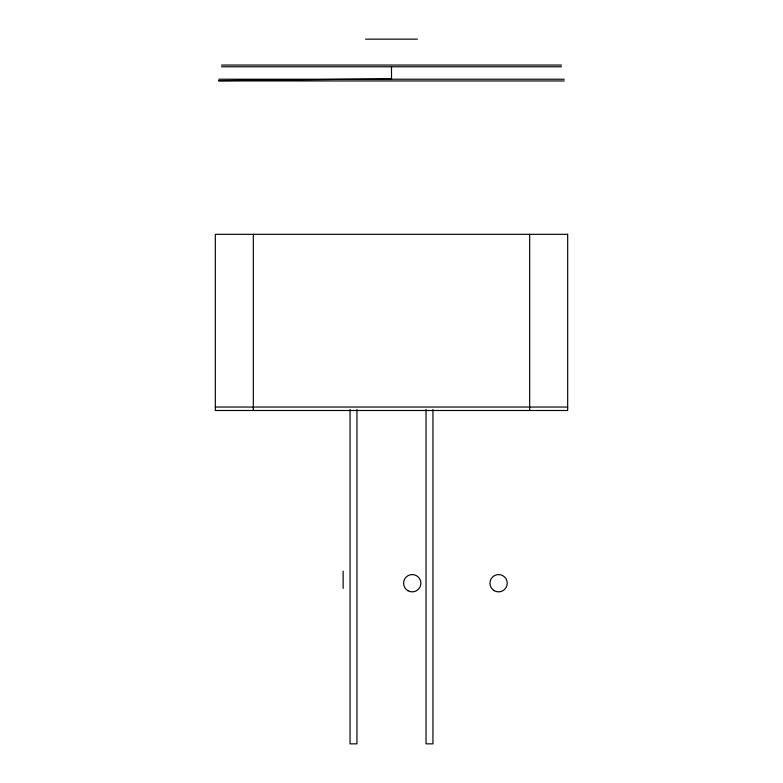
<?xml version="1.0" encoding="UTF-8"?>
<svg xmlns="http://www.w3.org/2000/svg" width="783" height="783" viewBox="0 0 783 783"><rect width="100%" height="100%" fill="white"/><g stroke="black" fill="none" stroke-linecap="round" stroke-linejoin="round"><path stroke-width="1.17" d="M218.78 80.6L391.5 78.877M365.592 39.15L417.408 39.15M221.54 65.058L561.46 65.058M221.54 66.79L561.46 66.79M218.78 79.22L564.22 79.22M218.78 80.952L564.22 80.952M215.325 407.043L567.675 407.043M529.68 234.323L529.68 410.498M432.95 409.489L432.95 743.85L426.04 743.85L426.04 409.489M391.5 66.8L391.5 79.21M356.96 409.489L356.96 743.85L350.05 743.85L350.05 409.489M343.14 571.13L343.14 588.405M253.32 234.323L253.32 410.498M567.675 234.323L215.325 234.323L215.325 410.498L567.675 410.498L567.675 234.323M494.269 590.695A8.633 8.633 0 0 0 507.227 583.218A8.633 8.633 0 0 0 494.269 575.74A8.633 8.633 0 0 0 494.269 590.695M407.904 590.695A8.633 8.633 0 0 0 420.863 583.218A8.633 8.633 0 0 0 407.904 575.74A8.633 8.633 0 0 0 407.904 590.695"/></g></svg>
